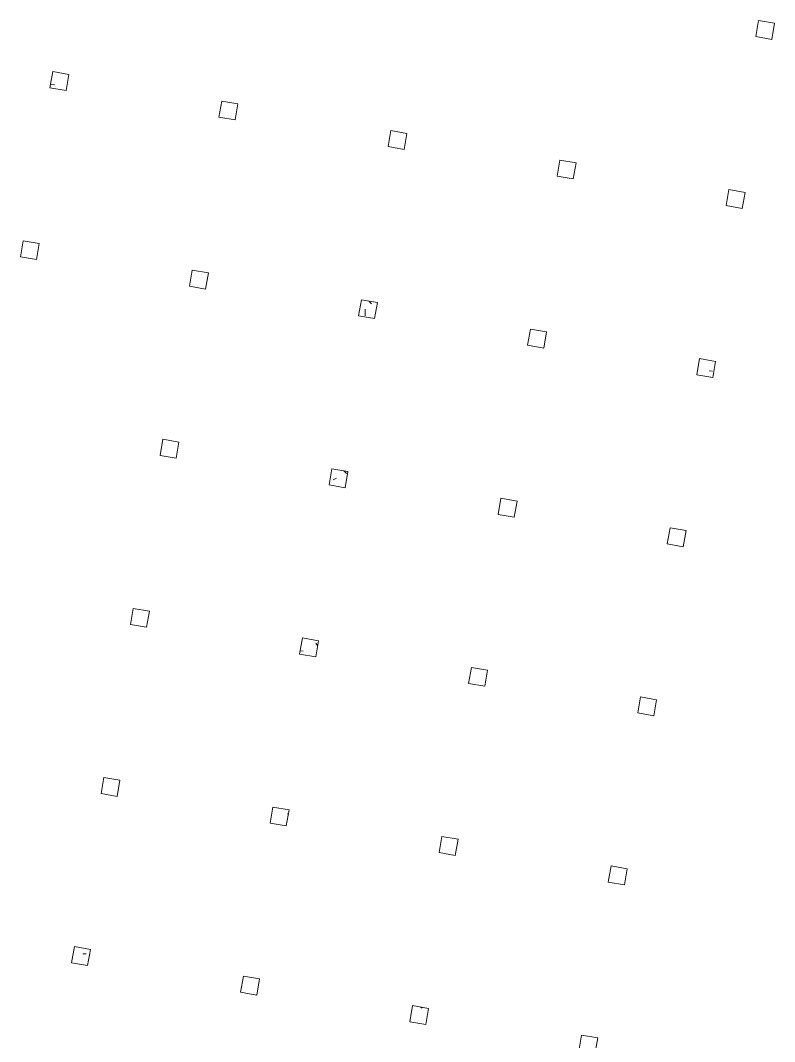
# Model space of a CAD drawing. Extents: x 274235 to 276654, y 142848 to 144425.
# Drawn here: x 276051.14 to 276088.06, y 143105.01 to 143154.98 of the extents above; entities that cross this region are included whole.
import ezdxf

# ---------------------------------------------------------------- set-up
doc = ezdxf.new("R2010")
doc.units = 0
doc.header["$LTSCALE"] = 1.5
doc.layers.get('0').update_dxf_attribs({"linetype": 'CONTINUOUS', "lineweight": 0})
doc.layers.add('_ACM-A-DETL', color=7, linetype='CONTINUOUS', lineweight=5)
doc.layers.add('_ACM-S-STRU-CLOS', color=5, linetype='CONTINUOUS', lineweight=5)

# ---------------------------------------------------------------- blocks, each defined once
blk = doc.blocks.new('M_Concrete-Rectangular-Column - 800 x 800mm-V441-B1_Working')
at = {"layer": '_ACM-S-STRU-CLOS'}
h = blk.add_hatch(dxfattribs=at)
h.set_pattern_fill('FP_282', color=256, style=0, pattern_type=2)
h.set_pattern_definition([(49.99999999999999, (-832204.1240000001, -722004.565), (3643.681986006824, -318.7812880006761), [381, -4191]), (355, (-832204.1240000001, -722004.565), (-704.8562580461121, 3821.135846227694), [304.8, -3352.8]), (100.451, (-831900.484, -722031.13), (2938.852362929117, 3502.332152374178), [323.8, -3561.801]), (46.184, (-832204.1240000001, -720988.565), (5421.581919880712, -840.8554984886337), [571.5, -6286.5]), (96.636, (-831752.325, -721058.635), (4748.051319755933, 4948.551449789822), [485.7, -5342.701999999999]), (351.184, (-832204.1240000001, -720988.565), (4748.100788072627, 4948.506072045693), [457.2, -5029.2]), (21, (-831696.1240000001, -721242.565), (3032.287836333134, -2045.304476687058), [381, -4191]), (326, (-831696.1240000001, -721242.565), (1236.042244531653, 3683.761809559103), [304.8, -3352.8]), (71.45100000000001, (-831443.434, -721413.0079999999), (4268.342513760047, 1638.424823382678), [323.8, -3561.801]), (37.50000000000001, (-832204.1240000001, -722004.565), (61.77206501183639, 1691.100777463062), [167.64, -3144.52, 167.64, -6601.46]), (37.50000000000001, (-832204.1240000001, -722004.565), (61.77206501183639, 1691.100777463062), [-3479.8, -3235.96, 167.64, -3197.86]), (7.499999999999999, (-832204.1240000001, -722004.565), (1336.393250206115, 2003.61149636239), [167.64, -1772.92, 167.64, -4351.02]), (7.499999999999999, (-832204.1240000001, -722004.565), (1336.393250206115, 2003.61149636239), [-2108.2, -3068.32, 167.64, -1115.06]), (327.5, (-833336.964, -722004.565), (2711.817807077548, -114.578640950727), [167.64, -1102.36, -9220.2]), (327.5, (-833336.964, -722004.565), (2711.817807077548, -114.578640950727), [-1270, 167.64, -3794.76, -5257.8]), (327.5, (-833336.964, -722004.565), (2711.817807077548, -114.578640950727), [-5232.4, 167.64, -5090.16]), (317.5, (-833844.964, -722004.565), (2962.585592803855, 508.5334453662156), [167.64, -1483.36, 167.64, -6197.6]), (317.5, (-833844.964, -722004.565), (2962.585592803855, 508.5334453662156), [-1818.64, -2463.8, 167.64, -3566.16])])
h.paths.add_polyline_path([(400.0000000008793, -399.9999999992853), (400.0000000008793, 400.0000000007061), (-399.9999999991467, 400.0000000007061), (-399.9999999991467, -399.9999999992853)])
at = {"layer": '_ACM-A-DETL', "color": 250}
for p, q in [((400.0000000000002, 400.0000000000002), (-399.9999999999999, 400.0000000000002)), ((-399.9999999999999, 400.0000000000002), (-399.9999999999999, -399.9999999999999)), ((400.0000000000002, -399.9999999999999), (400.0000000000002, 400.0000000000002)), ((-399.9999999999999, -399.9999999999999), (400.0000000000002, -399.9999999999999))]:
    blk.add_line(p, q, dxfattribs=at)
blk = doc.blocks.new('M_Concrete-Rectangular-Column - 800 x 800mm-V447-B1_Working')
at = {"layer": '_ACM-S-STRU-CLOS'}
h = blk.add_hatch(dxfattribs=at)
h.set_pattern_fill('FP_284', color=256, style=0, pattern_type=2)
h.set_pattern_definition([(49.99999999999999, (-832204.1240000001, -713604.565), (3643.681986006824, -318.7812880006761), [381, -4191]), (355, (-832204.1240000001, -713604.565), (-704.8562580461121, 3821.135846227694), [304.8, -3352.8]), (100.451, (-831900.484, -713631.13), (2938.852362929117, 3502.332152374178), [323.8, -3561.801]), (46.184, (-832204.1240000001, -712588.565), (5421.581919880712, -840.8554984886337), [571.5, -6286.5]), (96.636, (-831752.325, -712658.635), (4748.051319755933, 4948.551449789822), [485.7, -5342.701999999999]), (351.184, (-832204.1240000001, -712588.565), (4748.100788072627, 4948.506072045693), [457.2, -5029.2]), (21, (-831696.1240000001, -712842.565), (3032.287836333134, -2045.304476687058), [381, -4191]), (326, (-831696.1240000001, -712842.565), (1236.042244531653, 3683.761809559103), [304.8, -3352.8]), (71.45100000000001, (-831443.434, -713013.0079999999), (4268.342513760047, 1638.424823382678), [323.8, -3561.801]), (37.50000000000001, (-832204.1240000001, -713604.565), (61.77206501183639, 1691.100777463062), [167.64, -3144.52, 167.64, -6601.46]), (37.50000000000001, (-832204.1240000001, -713604.565), (61.77206501183639, 1691.100777463062), [-3479.8, -3235.96, 167.64, -3197.86]), (7.499999999999999, (-832204.1240000001, -713604.565), (1336.393250206115, 2003.61149636239), [167.64, -1772.92, 167.64, -4351.02]), (7.499999999999999, (-832204.1240000001, -713604.565), (1336.393250206115, 2003.61149636239), [-2108.2, -3068.32, 167.64, -1115.06]), (327.5, (-833336.964, -713604.565), (2711.817807077548, -114.578640950727), [167.64, -1102.36, -9220.2]), (327.5, (-833336.964, -713604.565), (2711.817807077548, -114.578640950727), [-1270, 167.64, -3794.76, -5257.8]), (327.5, (-833336.964, -713604.565), (2711.817807077548, -114.578640950727), [-5232.4, 167.64, -5090.16]), (317.5, (-833844.964, -713604.565), (2962.585592803855, 508.5334453662156), [167.64, -1483.36, 167.64, -6197.6]), (317.5, (-833844.964, -713604.565), (2962.585592803855, 508.5334453662156), [-1818.64, -2463.8, 167.64, -3566.16])])
h.paths.add_polyline_path([(400.0000000008793, -399.9999999992853), (400.0000000008793, 400.0000000007061), (-399.9999999991467, 400.0000000007061), (-399.9999999991467, -399.9999999992853)])
at = {"layer": '_ACM-A-DETL', "color": 250}
for p, q in [((400.0000000000002, 400.0000000000002), (-399.9999999999999, 400.0000000000002)), ((-399.9999999999999, 400.0000000000002), (-399.9999999999999, -399.9999999999999)), ((400.0000000000002, -399.9999999999999), (400.0000000000002, 400.0000000000002)), ((-399.9999999999999, -399.9999999999999), (400.0000000000002, -399.9999999999999))]:
    blk.add_line(p, q, dxfattribs=at)
blk = doc.blocks.new('M_Concrete-Rectangular-Column - 800 x 800mm-V448-B1_Working')
at = {"layer": '_ACM-S-STRU-CLOS'}
h = blk.add_hatch(dxfattribs=at)
h.set_pattern_fill('FP_285', color=256, style=0, pattern_type=2)
h.set_pattern_definition([(49.99999999999999, (-823804.1240000001, -713604.565), (3643.681986006824, -318.7812880006761), [381, -4191]), (355, (-823804.1240000001, -713604.565), (-704.8562580461121, 3821.135846227694), [304.8, -3352.8]), (100.451, (-823500.484, -713631.13), (2938.852362929117, 3502.332152374178), [323.8, -3561.801]), (46.184, (-823804.1240000001, -712588.565), (5421.581919880712, -840.8554984886337), [571.5, -6286.5]), (96.636, (-823352.325, -712658.635), (4748.051319755933, 4948.551449789822), [485.7, -5342.701999999999]), (351.184, (-823804.1240000001, -712588.565), (4748.100788072627, 4948.506072045693), [457.2, -5029.2]), (21, (-823296.1240000001, -712842.565), (3032.287836333134, -2045.304476687058), [381, -4191]), (326, (-823296.1240000001, -712842.565), (1236.042244531653, 3683.761809559103), [304.8, -3352.8]), (71.45100000000001, (-823043.434, -713013.0079999999), (4268.342513760047, 1638.424823382678), [323.8, -3561.801]), (37.50000000000001, (-823804.1240000001, -713604.565), (61.77206501183639, 1691.100777463062), [167.64, -3144.52, 167.64, -6601.46]), (37.50000000000001, (-823804.1240000001, -713604.565), (61.77206501183639, 1691.100777463062), [-3479.8, -3235.96, 167.64, -3197.86]), (7.499999999999999, (-823804.1240000001, -713604.565), (1336.393250206115, 2003.61149636239), [167.64, -1772.92, 167.64, -4351.02]), (7.499999999999999, (-823804.1240000001, -713604.565), (1336.393250206115, 2003.61149636239), [-2108.2, -3068.32, 167.64, -1115.06]), (327.5, (-824936.964, -713604.565), (2711.817807077548, -114.578640950727), [167.64, -1102.36, -9220.2]), (327.5, (-824936.964, -713604.565), (2711.817807077548, -114.578640950727), [-1270, 167.64, -3794.76, -5257.8]), (327.5, (-824936.964, -713604.565), (2711.817807077548, -114.578640950727), [-5232.4, 167.64, -5090.16]), (317.5, (-825444.964, -713604.565), (2962.585592803855, 508.5334453662156), [167.64, -1483.36, 167.64, -6197.6]), (317.5, (-825444.964, -713604.565), (2962.585592803855, 508.5334453662156), [-1818.64, -2463.8, 167.64, -3566.16])])
h.paths.add_polyline_path([(400.0000000008446, -399.99999999932), (400.0000000008446, 400.0000000006714), (-399.9999999991467, 400.0000000006714), (-399.9999999991467, -399.99999999932)])
at = {"layer": '_ACM-A-DETL', "color": 250}
for p, q in [((400.0000000000002, 400.0000000000002), (-399.9999999999999, 400.0000000000002)), ((-399.9999999999999, 400.0000000000002), (-399.9999999999999, -399.9999999999999)), ((400.0000000000002, -399.9999999999999), (400.0000000000002, 400.0000000000002)), ((-399.9999999999999, -399.9999999999999), (400.0000000000002, -399.9999999999999))]:
    blk.add_line(p, q, dxfattribs=at)
blk = doc.blocks.new('M_Concrete-Rectangular-Column - 800 x 800mm-V449-B1_Working')
at = {"layer": '_ACM-A-DETL', "color": 250}
for p, q in [((400.0000000000002, 400.0000000000002), (-399.9999999999999, 400.0000000000002)), ((-399.9999999999999, 400.0000000000002), (-399.9999999999999, -399.9999999999999)), ((400.0000000000002, -399.9999999999999), (400.0000000000002, 400.0000000000002)), ((-399.9999999999999, -399.9999999999999), (400.0000000000002, -399.9999999999999))]:
    blk.add_line(p, q, dxfattribs=at)
blk = doc.blocks.new('M_Concrete-Rectangular-Column - 800 x 800mm-V450-B1_Working')
at = {"layer": '_ACM-A-DETL', "color": 250}
for p, q in [((400.0000000000002, 400.0000000000002), (-399.9999999999999, 400.0000000000002)), ((-399.9999999999999, 400.0000000000002), (-399.9999999999999, -399.9999999999999)), ((400.0000000000002, -399.9999999999999), (400.0000000000002, 400.0000000000002)), ((-399.9999999999999, -399.9999999999999), (400.0000000000002, -399.9999999999999))]:
    blk.add_line(p, q, dxfattribs=at)
blk = doc.blocks.new('M_Concrete-Rectangular-Column - 800 x 800mm-V451-B1_Working')
at = {"layer": '_ACM-S-STRU-CLOS'}
h = blk.add_hatch(dxfattribs=at)
h.set_pattern_fill('FP_286', color=256, style=0, pattern_type=2)
h.set_pattern_definition([(49.99999999999999, (-798604.1240000001, -713604.565), (3643.681986006824, -318.7812880006761), [381, -4191]), (355, (-798604.1240000001, -713604.565), (-704.8562580461121, 3821.135846227694), [304.8, -3352.8]), (100.451, (-798300.484, -713631.13), (2938.852362929117, 3502.332152374178), [323.8, -3561.801]), (46.184, (-798604.1240000001, -712588.565), (5421.581919880712, -840.8554984886337), [571.5, -6286.5]), (96.636, (-798152.325, -712658.635), (4748.051319755933, 4948.551449789822), [485.7, -5342.701999999999]), (351.184, (-798604.1240000001, -712588.565), (4748.100788072627, 4948.506072045693), [457.2, -5029.2]), (21, (-798096.1240000001, -712842.565), (3032.287836333134, -2045.304476687058), [381, -4191]), (326, (-798096.1240000001, -712842.565), (1236.042244531653, 3683.761809559103), [304.8, -3352.8]), (71.45100000000001, (-797843.434, -713013.0079999999), (4268.342513760047, 1638.424823382678), [323.8, -3561.801]), (37.50000000000001, (-798604.1240000001, -713604.565), (61.77206501183639, 1691.100777463062), [167.64, -3144.52, 167.64, -6601.46]), (37.50000000000001, (-798604.1240000001, -713604.565), (61.77206501183639, 1691.100777463062), [-3479.8, -3235.96, 167.64, -3197.86]), (7.499999999999999, (-798604.1240000001, -713604.565), (1336.393250206115, 2003.61149636239), [167.64, -1772.92, 167.64, -4351.02]), (7.499999999999999, (-798604.1240000001, -713604.565), (1336.393250206115, 2003.61149636239), [-2108.2, -3068.32, 167.64, -1115.06]), (327.5, (-799736.964, -713604.565), (2711.817807077548, -114.578640950727), [167.64, -1102.36, -9220.2]), (327.5, (-799736.964, -713604.565), (2711.817807077548, -114.578640950727), [-1270, 167.64, -3794.76, -5257.8]), (327.5, (-799736.964, -713604.565), (2711.817807077548, -114.578640950727), [-5232.4, 167.64, -5090.16]), (317.5, (-800244.964, -713604.565), (2962.585592803855, 508.5334453662156), [167.64, -1483.36, 167.64, -6197.6]), (317.5, (-800244.964, -713604.565), (2962.585592803855, 508.5334453662156), [-1818.64, -2463.8, 167.64, -3566.16])])
h.paths.add_polyline_path([(400.0000000008793, -399.9999999993893), (400.0000000008793, 400.0000000006021), (-399.999999999112, 400.0000000006021), (-399.999999999112, -399.9999999993893)])
at = {"layer": '_ACM-A-DETL', "color": 250}
for p, q in [((400.0000000000002, 400.0000000000002), (-399.9999999999999, 400.0000000000002)), ((-399.9999999999999, 400.0000000000002), (-399.9999999999999, -399.9999999999999)), ((400.0000000000002, -399.9999999999999), (400.0000000000002, 400.0000000000002)), ((-399.9999999999999, -399.9999999999999), (400.0000000000002, -399.9999999999999))]:
    blk.add_line(p, q, dxfattribs=at)
blk = doc.blocks.new('M_Concrete-Rectangular-Column - 800 x 800mm-V453-B1_Working')
at = {"layer": '_ACM-S-STRU-CLOS'}
h = blk.add_hatch(dxfattribs=at)
h.set_pattern_fill('FP_288', color=256, style=0, pattern_type=2)
h.set_pattern_definition([(49.99999999999999, (-832204.1240000001, -705204.565), (3643.681986006824, -318.7812880006761), [381, -4191]), (355, (-832204.1240000001, -705204.565), (-704.8562580461121, 3821.135846227694), [304.8, -3352.8]), (100.451, (-831900.484, -705231.1309999999), (2938.852362929117, 3502.332152374178), [323.8, -3561.801]), (46.184, (-832204.1240000001, -704188.565), (5421.581919880712, -840.8554984886337), [571.5, -6286.5]), (96.636, (-831752.325, -704258.635), (4748.051319755933, 4948.551449789822), [485.7, -5342.701999999999]), (351.184, (-832204.1240000001, -704188.565), (4748.100788072627, 4948.506072045693), [457.2, -5029.2]), (21, (-831696.1240000001, -704442.565), (3032.287836333134, -2045.304476687058), [381, -4191]), (326, (-831696.1240000001, -704442.565), (1236.042244531653, 3683.761809559103), [304.8, -3352.8]), (71.45100000000001, (-831443.434, -704613.0079999999), (4268.342513760047, 1638.424823382678), [323.8, -3561.801]), (37.50000000000001, (-832204.1240000001, -705204.565), (61.77206501183639, 1691.100777463062), [167.64, -3144.52, 167.64, -6601.46]), (37.50000000000001, (-832204.1240000001, -705204.565), (61.77206501183639, 1691.100777463062), [-3479.8, -3235.96, 167.64, -3197.86]), (7.499999999999999, (-832204.1240000001, -705204.565), (1336.393250206115, 2003.61149636239), [167.64, -1772.92, 167.64, -4351.02]), (7.499999999999999, (-832204.1240000001, -705204.565), (1336.393250206115, 2003.61149636239), [-2108.2, -3068.32, 167.64, -1115.06]), (327.5, (-833336.964, -705204.565), (2711.817807077548, -114.578640950727), [167.64, -1102.36, -9220.2]), (327.5, (-833336.964, -705204.565), (2711.817807077548, -114.578640950727), [-1270, 167.64, -3794.76, -5257.8]), (327.5, (-833336.964, -705204.565), (2711.817807077548, -114.578640950727), [-5232.4, 167.64, -5090.16]), (317.5, (-833844.964, -705204.565), (2962.585592803855, 508.5334453662156), [167.64, -1483.36, 167.64, -6197.6]), (317.5, (-833844.964, -705204.565), (2962.585592803855, 508.5334453662156), [-1818.64, -2463.8, 167.64, -3566.16])])
h.paths.add_polyline_path([(400.0000000009486, -399.9999999991814), (400.0000000009486, 400.00000000081), (-399.9999999990774, 400.00000000081), (-399.9999999990774, -399.9999999991814)])
at = {"layer": '_ACM-A-DETL', "color": 250}
for p, q in [((400.0000000000002, 400.0000000000002), (-399.9999999999999, 400.0000000000002)), ((-399.9999999999999, 400.0000000000002), (-399.9999999999999, -399.9999999999999)), ((400.0000000000002, -399.9999999999999), (400.0000000000002, 400.0000000000002)), ((-399.9999999999999, -399.9999999999999), (400.0000000000002, -399.9999999999999))]:
    blk.add_line(p, q, dxfattribs=at)
blk = doc.blocks.new('M_Concrete-Rectangular-Column - 800 x 800mm-V454-B1_Working')
at = {"layer": '_ACM-A-DETL', "color": 250}
for p, q in [((400.0000000000002, 400.0000000000002), (-399.9999999999999, 400.0000000000002)), ((-399.9999999999999, 400.0000000000002), (-399.9999999999999, -399.9999999999999)), ((400.0000000000002, -399.9999999999999), (400.0000000000002, 400.0000000000002)), ((-399.9999999999999, -399.9999999999999), (400.0000000000002, -399.9999999999999))]:
    blk.add_line(p, q, dxfattribs=at)
blk = doc.blocks.new('M_Concrete-Rectangular-Column - 800 x 800mm-V455-B1_Working')
at = {"layer": '_ACM-S-STRU-CLOS'}
h = blk.add_hatch(dxfattribs=at)
h.set_pattern_fill('FP_289', color=256, style=0, pattern_type=2)
h.set_pattern_definition([(49.99999999999999, (-815404.1240000001, -705204.565), (3643.681986006824, -318.7812880006761), [381, -4191]), (355, (-815404.1240000001, -705204.565), (-704.8562580461121, 3821.135846227694), [304.8, -3352.8]), (100.451, (-815100.484, -705231.1309999999), (2938.852362929117, 3502.332152374178), [323.8, -3561.801]), (46.184, (-815404.1240000001, -704188.565), (5421.581919880712, -840.8554984886337), [571.5, -6286.5]), (96.636, (-814952.325, -704258.635), (4748.051319755933, 4948.551449789822), [485.7, -5342.701999999999]), (351.184, (-815404.1240000001, -704188.565), (4748.100788072627, 4948.506072045693), [457.2, -5029.2]), (21, (-814896.1240000001, -704442.565), (3032.287836333134, -2045.304476687058), [381, -4191]), (326, (-814896.1240000001, -704442.565), (1236.042244531653, 3683.761809559103), [304.8, -3352.8]), (71.45100000000001, (-814643.434, -704613.0079999999), (4268.342513760047, 1638.424823382678), [323.8, -3561.801]), (37.50000000000001, (-815404.1240000001, -705204.565), (61.77206501183639, 1691.100777463062), [167.64, -3144.52, 167.64, -6601.46]), (37.50000000000001, (-815404.1240000001, -705204.565), (61.77206501183639, 1691.100777463062), [-3479.8, -3235.96, 167.64, -3197.86]), (7.499999999999999, (-815404.1240000001, -705204.565), (1336.393250206115, 2003.61149636239), [167.64, -1772.92, 167.64, -4351.02]), (7.499999999999999, (-815404.1240000001, -705204.565), (1336.393250206115, 2003.61149636239), [-2108.2, -3068.32, 167.64, -1115.06]), (327.5, (-816536.964, -705204.565), (2711.817807077548, -114.578640950727), [167.64, -1102.36, -9220.2]), (327.5, (-816536.964, -705204.565), (2711.817807077548, -114.578640950727), [-1270, 167.64, -3794.76, -5257.8]), (327.5, (-816536.964, -705204.565), (2711.817807077548, -114.578640950727), [-5232.4, 167.64, -5090.16]), (317.5, (-817044.964, -705204.565), (2962.585592803855, 508.5334453662156), [167.64, -1483.36, 167.64, -6197.6]), (317.5, (-817044.964, -705204.565), (2962.585592803855, 508.5334453662156), [-1818.64, -2463.8, 167.64, -3566.16])])
h.paths.add_polyline_path([(400.0000000009833, -399.9999999992507), (400.0000000009486, 400.0000000007407), (-399.9999999990428, 400.0000000007407), (-399.9999999990081, -399.9999999992507)])
at = {"layer": '_ACM-A-DETL', "color": 250}
for p, q in [((400.0000000000002, 400.0000000000002), (-399.9999999999999, 400.0000000000002)), ((-399.9999999999999, 400.0000000000002), (-399.9999999999999, -399.9999999999999)), ((400.0000000000002, -399.9999999999999), (400.0000000000002, 400.0000000000002)), ((-399.9999999999999, -399.9999999999999), (400.0000000000002, -399.9999999999999))]:
    blk.add_line(p, q, dxfattribs=at)
blk = doc.blocks.new('M_Concrete-Rectangular-Column - 800 x 800mm-V456-B1_Working')
at = {"layer": '_ACM-A-DETL', "color": 250}
for p, q in [((400.0000000000002, 400.0000000000002), (-399.9999999999999, 400.0000000000002)), ((-399.9999999999999, 400.0000000000002), (-399.9999999999999, -399.9999999999999)), ((400.0000000000002, -399.9999999999999), (400.0000000000002, 400.0000000000002)), ((-399.9999999999999, -399.9999999999999), (400.0000000000002, -399.9999999999999))]:
    blk.add_line(p, q, dxfattribs=at)
blk = doc.blocks.new('M_Concrete-Rectangular-Column - 800 x 800mm-V457-B1_Working')
at = {"layer": '_ACM-S-STRU-CLOS'}
h = blk.add_hatch(dxfattribs=at)
h.set_pattern_fill('FP_290', color=256, style=0, pattern_type=2)
h.set_pattern_definition([(49.99999999999999, (-798604.1240000001, -705204.565), (3643.681986006824, -318.7812880006761), [381, -4191]), (355, (-798604.1240000001, -705204.565), (-704.8562580461121, 3821.135846227694), [304.8, -3352.8]), (100.451, (-798300.484, -705231.1309999999), (2938.852362929117, 3502.332152374178), [323.8, -3561.801]), (46.184, (-798604.1240000001, -704188.565), (5421.581919880712, -840.8554984886337), [571.5, -6286.5]), (96.636, (-798152.325, -704258.635), (4748.051319755933, 4948.551449789822), [485.7, -5342.701999999999]), (351.184, (-798604.1240000001, -704188.565), (4748.100788072627, 4948.506072045693), [457.2, -5029.2]), (21, (-798096.1240000001, -704442.565), (3032.287836333134, -2045.304476687058), [381, -4191]), (326, (-798096.1240000001, -704442.565), (1236.042244531653, 3683.761809559103), [304.8, -3352.8]), (71.45100000000001, (-797843.434, -704613.0079999999), (4268.342513760047, 1638.424823382678), [323.8, -3561.801]), (37.50000000000001, (-798604.1240000001, -705204.565), (61.77206501183639, 1691.100777463062), [167.64, -3144.52, 167.64, -6601.46]), (37.50000000000001, (-798604.1240000001, -705204.565), (61.77206501183639, 1691.100777463062), [-3479.8, -3235.96, 167.64, -3197.86]), (7.499999999999999, (-798604.1240000001, -705204.565), (1336.393250206115, 2003.61149636239), [167.64, -1772.92, 167.64, -4351.02]), (7.499999999999999, (-798604.1240000001, -705204.565), (1336.393250206115, 2003.61149636239), [-2108.2, -3068.32, 167.64, -1115.06]), (327.5, (-799736.964, -705204.565), (2711.817807077548, -114.578640950727), [167.64, -1102.36, -9220.2]), (327.5, (-799736.964, -705204.565), (2711.817807077548, -114.578640950727), [-1270, 167.64, -3794.76, -5257.8]), (327.5, (-799736.964, -705204.565), (2711.817807077548, -114.578640950727), [-5232.4, 167.64, -5090.16]), (317.5, (-800244.964, -705204.565), (2962.585592803855, 508.5334453662156), [167.64, -1483.36, 167.64, -6197.6]), (317.5, (-800244.964, -705204.565), (2962.585592803855, 508.5334453662156), [-1818.64, -2463.8, 167.64, -3566.16])])
h.paths.add_polyline_path([(400.000000000914, -399.9999999992853), (400.0000000008793, 400.0000000007061), (-399.999999999112, 400.0000000007061), (-399.9999999990774, -399.9999999992853)])
at = {"layer": '_ACM-A-DETL', "color": 250}
for p, q in [((400.0000000000002, 400.0000000000002), (-399.9999999999999, 400.0000000000002)), ((-399.9999999999999, 400.0000000000002), (-399.9999999999999, -399.9999999999999)), ((400.0000000000002, -399.9999999999999), (400.0000000000002, 400.0000000000002)), ((-399.9999999999999, -399.9999999999999), (400.0000000000002, -399.9999999999999))]:
    blk.add_line(p, q, dxfattribs=at)
blk = doc.blocks.new('M_Concrete-Rectangular-Column - 800 x 800mm-V459-B1_Working')
at = {"layer": '_ACM-A-DETL', "color": 250}
for p, q in [((400.0000000000002, 400.0000000000002), (-399.9999999999999, 400.0000000000002)), ((-399.9999999999999, 400.0000000000002), (-399.9999999999999, -399.9999999999999)), ((400.0000000000002, -399.9999999999999), (400.0000000000002, 400.0000000000002)), ((-399.9999999999999, -399.9999999999999), (400.0000000000002, -399.9999999999999))]:
    blk.add_line(p, q, dxfattribs=at)
blk = doc.blocks.new('M_Concrete-Rectangular-Column - 800 x 800mm-V460-B1_Working')
at = {"layer": '_ACM-A-DETL', "color": 250}
for p, q in [((400.0000000000002, 400.0000000000002), (-399.9999999999999, 400.0000000000002)), ((-399.9999999999999, 400.0000000000002), (-399.9999999999999, -399.9999999999999)), ((400.0000000000002, -399.9999999999999), (400.0000000000002, 400.0000000000002)), ((-399.9999999999999, -399.9999999999999), (400.0000000000002, -399.9999999999999))]:
    blk.add_line(p, q, dxfattribs=at)
blk = doc.blocks.new('M_Concrete-Rectangular-Column - 800 x 800mm-V461-B1_Working')
at = {"layer": '_ACM-S-STRU-CLOS'}
h = blk.add_hatch(dxfattribs=at)
h.set_pattern_fill('FP_292', color=256, style=0, pattern_type=2)
h.set_pattern_definition([(49.99999999999999, (-815404.1240000001, -696804.565), (3643.681986006824, -318.7812880006761), [381, -4191]), (355, (-815404.1240000001, -696804.565), (-704.8562580461121, 3821.135846227694), [304.8, -3352.8]), (100.451, (-815100.484, -696831.1309999999), (2938.852362929117, 3502.332152374178), [323.8, -3561.801]), (46.184, (-815404.1240000001, -695788.565), (5421.581919880712, -840.8554984886337), [571.5, -6286.5]), (96.636, (-814952.325, -695858.635), (4748.051319755933, 4948.551449789822), [485.7, -5342.701999999999]), (351.184, (-815404.1240000001, -695788.565), (4748.100788072627, 4948.506072045693), [457.2, -5029.2]), (21, (-814896.1240000001, -696042.565), (3032.287836333134, -2045.304476687058), [381, -4191]), (326, (-814896.1240000001, -696042.565), (1236.042244531653, 3683.761809559103), [304.8, -3352.8]), (71.45100000000001, (-814643.434, -696213.0079999999), (4268.342513760047, 1638.424823382678), [323.8, -3561.801]), (37.50000000000001, (-815404.1240000001, -696804.565), (61.77206501183639, 1691.100777463062), [167.64, -3144.52, 167.64, -6601.46]), (37.50000000000001, (-815404.1240000001, -696804.565), (61.77206501183639, 1691.100777463062), [-3479.8, -3235.96, 167.64, -3197.86]), (7.499999999999999, (-815404.1240000001, -696804.565), (1336.393250206115, 2003.61149636239), [167.64, -1772.92, 167.64, -4351.02]), (7.499999999999999, (-815404.1240000001, -696804.565), (1336.393250206115, 2003.61149636239), [-2108.2, -3068.32, 167.64, -1115.06]), (327.5, (-816536.964, -696804.565), (2711.817807077548, -114.578640950727), [167.64, -1102.36, -9220.2]), (327.5, (-816536.964, -696804.565), (2711.817807077548, -114.578640950727), [-1270, 167.64, -3794.76, -5257.8]), (327.5, (-816536.964, -696804.565), (2711.817807077548, -114.578640950727), [-5232.4, 167.64, -5090.16]), (317.5, (-817044.964, -696804.565), (2962.585592803855, 508.5334453662156), [167.64, -1483.36, 167.64, -6197.6]), (317.5, (-817044.964, -696804.565), (2962.585592803855, 508.5334453662156), [-1818.64, -2463.8, 167.64, -3566.16])])
h.paths.add_polyline_path([(400.0000000008446, -399.9999999992507), (400.0000000008446, 400.0000000007407), (-399.9999999991467, 400.0000000007407), (-399.9999999991467, -399.9999999992507)])
at = {"layer": '_ACM-A-DETL', "color": 250}
for p, q in [((400.0000000000002, 400.0000000000002), (-399.9999999999999, 400.0000000000002)), ((-399.9999999999999, 400.0000000000002), (-399.9999999999999, -399.9999999999999)), ((400.0000000000002, -399.9999999999999), (400.0000000000002, 400.0000000000002)), ((-399.9999999999999, -399.9999999999999), (400.0000000000002, -399.9999999999999))]:
    blk.add_line(p, q, dxfattribs=at)
blk = doc.blocks.new('M_Concrete-Rectangular-Column - 800 x 800mm-V462-B1_Working')
at = {"layer": '_ACM-S-STRU-CLOS'}
h = blk.add_hatch(dxfattribs=at)
h.set_pattern_fill('FP_293', color=256, style=0, pattern_type=2)
h.set_pattern_definition([(49.99999999999999, (-807004.1240000001, -696804.565), (3643.681986006824, -318.7812880006761), [381, -4191]), (355, (-807004.1240000001, -696804.565), (-704.8562580461121, 3821.135846227694), [304.8, -3352.8]), (100.451, (-806700.484, -696831.1309999999), (2938.852362929117, 3502.332152374178), [323.8, -3561.801]), (46.184, (-807004.1240000001, -695788.565), (5421.581919880712, -840.8554984886337), [571.5, -6286.5]), (96.636, (-806552.325, -695858.635), (4748.051319755933, 4948.551449789822), [485.7, -5342.701999999999]), (351.184, (-807004.1240000001, -695788.565), (4748.100788072627, 4948.506072045693), [457.2, -5029.2]), (21, (-806496.1240000001, -696042.565), (3032.287836333134, -2045.304476687058), [381, -4191]), (326, (-806496.1240000001, -696042.565), (1236.042244531653, 3683.761809559103), [304.8, -3352.8]), (71.45100000000001, (-806243.434, -696213.0079999999), (4268.342513760047, 1638.424823382678), [323.8, -3561.801]), (37.50000000000001, (-807004.1240000001, -696804.565), (61.77206501183639, 1691.100777463062), [167.64, -3144.52, 167.64, -6601.46]), (37.50000000000001, (-807004.1240000001, -696804.565), (61.77206501183639, 1691.100777463062), [-3479.8, -3235.96, 167.64, -3197.86]), (7.499999999999999, (-807004.1240000001, -696804.565), (1336.393250206115, 2003.61149636239), [167.64, -1772.92, 167.64, -4351.02]), (7.499999999999999, (-807004.1240000001, -696804.565), (1336.393250206115, 2003.61149636239), [-2108.2, -3068.32, 167.64, -1115.06]), (327.5, (-808136.964, -696804.565), (2711.817807077548, -114.578640950727), [167.64, -1102.36, -9220.2]), (327.5, (-808136.964, -696804.565), (2711.817807077548, -114.578640950727), [-1270, 167.64, -3794.76, -5257.8]), (327.5, (-808136.964, -696804.565), (2711.817807077548, -114.578640950727), [-5232.4, 167.64, -5090.16]), (317.5, (-808644.964, -696804.565), (2962.585592803855, 508.5334453662156), [167.64, -1483.36, 167.64, -6197.6]), (317.5, (-808644.964, -696804.565), (2962.585592803855, 508.5334453662156), [-1818.64, -2463.8, 167.64, -3566.16])])
h.paths.add_polyline_path([(400.0000000006368, -399.9999999992507), (400.0000000006368, 400.0000000007407), (-399.9999999993547, 400.0000000007407), (-399.9999999993547, -399.9999999992507)])
at = {"layer": '_ACM-A-DETL', "color": 250}
for p, q in [((400.0000000000002, 400.0000000000002), (-399.9999999999999, 400.0000000000002)), ((-399.9999999999999, 400.0000000000002), (-399.9999999999999, -399.9999999999999)), ((400.0000000000002, -399.9999999999999), (400.0000000000002, 400.0000000000002)), ((-399.9999999999999, -399.9999999999999), (400.0000000000002, -399.9999999999999))]:
    blk.add_line(p, q, dxfattribs=at)
blk = doc.blocks.new('M_Concrete-Rectangular-Column - 800 x 800mm-V465-B1_Working')
at = {"layer": '_ACM-S-STRU-CLOS'}
h = blk.add_hatch(dxfattribs=at)
h.set_pattern_fill('FP_296', color=256, style=0, pattern_type=2)
h.set_pattern_definition([(49.99999999999999, (-832204.1240000001, -688404.566), (3643.681986006824, -318.7812880006761), [381, -4191]), (355, (-832204.1240000001, -688404.566), (-704.8562580461121, 3821.135846227694), [304.8, -3352.8]), (100.451, (-831900.484, -688431.1309999999), (2938.852362929117, 3502.332152374178), [323.8, -3561.801]), (46.184, (-832204.1240000001, -687388.566), (5421.581919880712, -840.8554984886337), [571.5, -6286.5]), (96.636, (-831752.325, -687458.635), (4748.051319755933, 4948.551449789822), [485.7, -5342.701999999999]), (351.184, (-832204.1240000001, -687388.566), (4748.100788072627, 4948.506072045693), [457.2, -5029.2]), (21, (-831696.1240000001, -687642.566), (3032.287836333134, -2045.304476687058), [381, -4191]), (326, (-831696.1240000001, -687642.566), (1236.042244531653, 3683.761809559103), [304.8, -3352.8]), (71.45100000000001, (-831443.434, -687813.0079999999), (4268.342513760047, 1638.424823382678), [323.8, -3561.801]), (37.50000000000001, (-832204.1240000001, -688404.566), (61.77206501183639, 1691.100777463062), [167.64, -3144.52, 167.64, -6601.46]), (37.50000000000001, (-832204.1240000001, -688404.566), (61.77206501183639, 1691.100777463062), [-3479.8, -3235.96, 167.64, -3197.86]), (7.499999999999999, (-832204.1240000001, -688404.566), (1336.393250206115, 2003.61149636239), [167.64, -1772.92, 167.64, -4351.02]), (7.499999999999999, (-832204.1240000001, -688404.566), (1336.393250206115, 2003.61149636239), [-2108.2, -3068.32, 167.64, -1115.06]), (327.5, (-833336.964, -688404.566), (2711.817807077548, -114.578640950727), [167.64, -1102.36, -9220.2]), (327.5, (-833336.964, -688404.566), (2711.817807077548, -114.578640950727), [-1270, 167.64, -3794.76, -5257.8]), (327.5, (-833336.964, -688404.566), (2711.817807077548, -114.578640950727), [-5232.4, 167.64, -5090.16]), (317.5, (-833844.964, -688404.566), (2962.585592803855, 508.5334453662156), [167.64, -1483.36, 167.64, -6197.6]), (317.5, (-833844.964, -688404.566), (2962.585592803855, 508.5334453662156), [-1818.64, -2463.8, 167.64, -3566.16])])
h.paths.add_polyline_path([(400.0000000008793, -399.9999999992853), (400.00000000081, 400.0000000007061), (-399.999999999216, 400.0000000007061), (-399.9999999991467, -399.9999999992853)])
at = {"layer": '_ACM-A-DETL', "color": 250}
for p, q in [((400.0000000000002, 400.0000000000002), (-399.9999999999999, 400.0000000000002)), ((-399.9999999999999, 400.0000000000002), (-399.9999999999999, -399.9999999999999)), ((400.0000000000002, -399.9999999999999), (400.0000000000002, 400.0000000000002)), ((-399.9999999999999, -399.9999999999999), (400.0000000000002, -399.9999999999999))]:
    blk.add_line(p, q, dxfattribs=at)
blk = doc.blocks.new('M_Concrete-Rectangular-Column - 800 x 800mm-V466-B1_Working')
at = {"layer": '_ACM-A-DETL', "color": 250}
for p, q in [((400.0000000000002, 400.0000000000002), (-399.9999999999999, 400.0000000000002)), ((-399.9999999999999, 400.0000000000002), (-399.9999999999999, -399.9999999999999)), ((400.0000000000002, -399.9999999999999), (400.0000000000002, 400.0000000000002)), ((-399.9999999999999, -399.9999999999999), (400.0000000000002, -399.9999999999999))]:
    blk.add_line(p, q, dxfattribs=at)
blk = doc.blocks.new('M_Concrete-Rectangular-Column - 800 x 800mm-V467-B1_Working')
at = {"layer": '_ACM-S-STRU-CLOS'}
h = blk.add_hatch(dxfattribs=at)
h.set_pattern_fill('FP_297', color=256, style=0, pattern_type=2)
h.set_pattern_definition([(49.99999999999999, (-815404.1240000001, -688404.566), (3643.681986006824, -318.7812880006761), [381, -4191]), (355, (-815404.1240000001, -688404.566), (-704.8562580461121, 3821.135846227694), [304.8, -3352.8]), (100.451, (-815100.484, -688431.1309999999), (2938.852362929117, 3502.332152374178), [323.8, -3561.801]), (46.184, (-815404.1240000001, -687388.566), (5421.581919880712, -840.8554984886337), [571.5, -6286.5]), (96.636, (-814952.325, -687458.635), (4748.051319755933, 4948.551449789822), [485.7, -5342.701999999999]), (351.184, (-815404.1240000001, -687388.566), (4748.100788072627, 4948.506072045693), [457.2, -5029.2]), (21, (-814896.1240000001, -687642.566), (3032.287836333134, -2045.304476687058), [381, -4191]), (326, (-814896.1240000001, -687642.566), (1236.042244531653, 3683.761809559103), [304.8, -3352.8]), (71.45100000000001, (-814643.434, -687813.0079999999), (4268.342513760047, 1638.424823382678), [323.8, -3561.801]), (37.50000000000001, (-815404.1240000001, -688404.566), (61.77206501183639, 1691.100777463062), [167.64, -3144.52, 167.64, -6601.46]), (37.50000000000001, (-815404.1240000001, -688404.566), (61.77206501183639, 1691.100777463062), [-3479.8, -3235.96, 167.64, -3197.86]), (7.499999999999999, (-815404.1240000001, -688404.566), (1336.393250206115, 2003.61149636239), [167.64, -1772.92, 167.64, -4351.02]), (7.499999999999999, (-815404.1240000001, -688404.566), (1336.393250206115, 2003.61149636239), [-2108.2, -3068.32, 167.64, -1115.06]), (327.5, (-816536.964, -688404.566), (2711.817807077548, -114.578640950727), [167.64, -1102.36, -9220.2]), (327.5, (-816536.964, -688404.566), (2711.817807077548, -114.578640950727), [-1270, 167.64, -3794.76, -5257.8]), (327.5, (-816536.964, -688404.566), (2711.817807077548, -114.578640950727), [-5232.4, 167.64, -5090.16]), (317.5, (-817044.964, -688404.566), (2962.585592803855, 508.5334453662156), [167.64, -1483.36, 167.64, -6197.6]), (317.5, (-817044.964, -688404.566), (2962.585592803855, 508.5334453662156), [-1818.64, -2463.8, 167.64, -3566.16])])
h.paths.add_polyline_path([(400.0000000008793, -399.9999999993547), (400.0000000008793, 400.0000000006368), (-399.999999999112, 400.0000000006368), (-399.999999999112, -399.9999999993547)])
at = {"layer": '_ACM-A-DETL', "color": 250}
for p, q in [((400.0000000000002, 400.0000000000002), (-399.9999999999999, 400.0000000000002)), ((-399.9999999999999, 400.0000000000002), (-399.9999999999999, -399.9999999999999)), ((400.0000000000002, -399.9999999999999), (400.0000000000002, 400.0000000000002)), ((-399.9999999999999, -399.9999999999999), (400.0000000000002, -399.9999999999999))]:
    blk.add_line(p, q, dxfattribs=at)
blk = doc.blocks.new('M_Concrete-Rectangular-Column - 800 x 800mm-V468-B1_Working')
at = {"layer": '_ACM-A-DETL', "color": 250}
for p, q in [((400.0000000000002, 400.0000000000002), (-399.9999999999999, 400.0000000000002)), ((-399.9999999999999, 400.0000000000002), (-399.9999999999999, -399.9999999999999)), ((400.0000000000002, -399.9999999999999), (400.0000000000002, 400.0000000000002)), ((-399.9999999999999, -399.9999999999999), (400.0000000000002, -399.9999999999999))]:
    blk.add_line(p, q, dxfattribs=at)
blk = doc.blocks.new('M_Concrete-Rectangular-Column - 800 x 800mm-V471-B1_Working')
at = {"layer": '_ACM-S-STRU-CLOS'}
h = blk.add_hatch(dxfattribs=at)
h.set_pattern_fill('FP_298', color=256, style=0, pattern_type=2)
h.set_pattern_definition([(49.99999999999999, (-832204.1240000001, -680004.566), (3643.681986006824, -318.7812880006761), [381, -4191]), (355, (-832204.1240000001, -680004.566), (-704.8562580461121, 3821.135846227694), [304.8, -3352.8]), (100.451, (-831900.484, -680031.1309999999), (2938.852362929117, 3502.332152374178), [323.8, -3561.801]), (46.184, (-832204.1240000001, -678988.566), (5421.581919880712, -840.8554984886337), [571.5, -6286.5]), (96.636, (-831752.325, -679058.6359999999), (4748.051319755933, 4948.551449789822), [485.7, -5342.701999999999]), (351.184, (-832204.1240000001, -678988.566), (4748.100788072627, 4948.506072045693), [457.2, -5029.2]), (21, (-831696.1240000001, -679242.566), (3032.287836333134, -2045.304476687058), [381, -4191]), (326, (-831696.1240000001, -679242.566), (1236.042244531653, 3683.761809559103), [304.8, -3352.8]), (71.45100000000001, (-831443.434, -679413.0079999999), (4268.342513760047, 1638.424823382678), [323.8, -3561.801]), (37.50000000000001, (-832204.1240000001, -680004.566), (61.77206501183639, 1691.100777463062), [167.64, -3144.52, 167.64, -6601.46]), (37.50000000000001, (-832204.1240000001, -680004.566), (61.77206501183639, 1691.100777463062), [-3479.8, -3235.96, 167.64, -3197.86]), (7.499999999999999, (-832204.1240000001, -680004.566), (1336.393250206115, 2003.61149636239), [167.64, -1772.92, 167.64, -4351.02]), (7.499999999999999, (-832204.1240000001, -680004.566), (1336.393250206115, 2003.61149636239), [-2108.2, -3068.32, 167.64, -1115.06]), (327.5, (-833336.964, -680004.566), (2711.817807077548, -114.578640950727), [167.64, -1102.36, -9220.2]), (327.5, (-833336.964, -680004.566), (2711.817807077548, -114.578640950727), [-1270, 167.64, -3794.76, -5257.8]), (327.5, (-833336.964, -680004.566), (2711.817807077548, -114.578640950727), [-5232.4, 167.64, -5090.16]), (317.5, (-833844.964, -680004.566), (2962.585592803855, 508.5334453662156), [167.64, -1483.36, 167.64, -6197.6]), (317.5, (-833844.964, -680004.566), (2962.585592803855, 508.5334453662156), [-1818.64, -2463.8, 167.64, -3566.16])])
h.paths.add_polyline_path([(400.0000000008793, -399.9999999992853), (400.0000000008793, 400.0000000007061), (-399.9999999991467, 400.0000000007061), (-399.9999999991467, -399.9999999992853)])
at = {"layer": '_ACM-A-DETL', "color": 250}
for p, q in [((400.0000000000002, 400.0000000000002), (-399.9999999999999, 400.0000000000002)), ((-399.9999999999999, 400.0000000000002), (-399.9999999999999, -399.9999999999999)), ((400.0000000000002, -399.9999999999999), (400.0000000000002, 400.0000000000002)), ((-399.9999999999999, -399.9999999999999), (400.0000000000002, -399.9999999999999))]:
    blk.add_line(p, q, dxfattribs=at)
blk = doc.blocks.new('M_Concrete-Rectangular-Column - 800 x 800mm-V472-B1_Working')
at = {"layer": '_ACM-A-DETL', "color": 250}
for p, q in [((400.0000000000002, 400.0000000000002), (-399.9999999999999, 400.0000000000002)), ((-399.9999999999999, 400.0000000000002), (-399.9999999999999, -399.9999999999999)), ((400.0000000000002, -399.9999999999999), (400.0000000000002, 400.0000000000002)), ((-399.9999999999999, -399.9999999999999), (400.0000000000002, -399.9999999999999))]:
    blk.add_line(p, q, dxfattribs=at)
blk = doc.blocks.new('M_Concrete-Rectangular-Column - 800 x 800mm-V473-B1_Working')
at = {"layer": '_ACM-S-STRU-CLOS'}
h = blk.add_hatch(dxfattribs=at)
h.set_pattern_fill('FP_299', color=256, style=0, pattern_type=2)
h.set_pattern_definition([(49.99999999999999, (-815404.1240000001, -680004.566), (3643.681986006824, -318.7812880006761), [381, -4191]), (355, (-815404.1240000001, -680004.566), (-704.8562580461121, 3821.135846227694), [304.8, -3352.8]), (100.451, (-815100.484, -680031.1309999999), (2938.852362929117, 3502.332152374178), [323.8, -3561.801]), (46.184, (-815404.1240000001, -678988.566), (5421.581919880712, -840.8554984886337), [571.5, -6286.5]), (96.636, (-814952.325, -679058.6359999999), (4748.051319755933, 4948.551449789822), [485.7, -5342.701999999999]), (351.184, (-815404.1240000001, -678988.566), (4748.100788072627, 4948.506072045693), [457.2, -5029.2]), (21, (-814896.1240000001, -679242.566), (3032.287836333134, -2045.304476687058), [381, -4191]), (326, (-814896.1240000001, -679242.566), (1236.042244531653, 3683.761809559103), [304.8, -3352.8]), (71.45100000000001, (-814643.434, -679413.0079999999), (4268.342513760047, 1638.424823382678), [323.8, -3561.801]), (37.50000000000001, (-815404.1240000001, -680004.566), (61.77206501183639, 1691.100777463062), [167.64, -3144.52, 167.64, -6601.46]), (37.50000000000001, (-815404.1240000001, -680004.566), (61.77206501183639, 1691.100777463062), [-3479.8, -3235.96, 167.64, -3197.86]), (7.499999999999999, (-815404.1240000001, -680004.566), (1336.393250206115, 2003.61149636239), [167.64, -1772.92, 167.64, -4351.02]), (7.499999999999999, (-815404.1240000001, -680004.566), (1336.393250206115, 2003.61149636239), [-2108.2, -3068.32, 167.64, -1115.06]), (327.5, (-816536.964, -680004.566), (2711.817807077548, -114.578640950727), [167.64, -1102.36, -9220.2]), (327.5, (-816536.964, -680004.566), (2711.817807077548, -114.578640950727), [-1270, 167.64, -3794.76, -5257.8]), (327.5, (-816536.964, -680004.566), (2711.817807077548, -114.578640950727), [-5232.4, 167.64, -5090.16]), (317.5, (-817044.964, -680004.566), (2962.585592803855, 508.5334453662156), [167.64, -1483.36, 167.64, -6197.6]), (317.5, (-817044.964, -680004.566), (2962.585592803855, 508.5334453662156), [-1818.64, -2463.8, 167.64, -3566.16])])
h.paths.add_polyline_path([(400.000000000914, -399.9999999993547), (400.000000000914, 400.0000000006368), (-399.9999999990774, 400.0000000006368), (-399.9999999990774, -399.9999999993547)])
at = {"layer": '_ACM-A-DETL', "color": 250}
for p, q in [((400.0000000000002, 400.0000000000002), (-399.9999999999999, 400.0000000000002)), ((-399.9999999999999, 400.0000000000002), (-399.9999999999999, -399.9999999999999)), ((400.0000000000002, -399.9999999999999), (400.0000000000002, 400.0000000000002)), ((-399.9999999999999, -399.9999999999999), (400.0000000000002, -399.9999999999999))]:
    blk.add_line(p, q, dxfattribs=at)
blk = doc.blocks.new('M_Concrete-Rectangular-Column - 800 x 800mm-V474-B1_Working')
at = {"layer": '_ACM-A-DETL', "color": 250}
for p, q in [((400.0000000000002, 400.0000000000002), (-399.9999999999999, 400.0000000000002)), ((-399.9999999999999, 400.0000000000002), (-399.9999999999999, -399.9999999999999)), ((400.0000000000002, -399.9999999999999), (400.0000000000002, 400.0000000000002)), ((-399.9999999999999, -399.9999999999999), (400.0000000000002, -399.9999999999999))]:
    blk.add_line(p, q, dxfattribs=at)
blk = doc.blocks.new('M_Concrete-Rectangular-Column - 800 x 800mm-V477-B1_Working')
at = {"layer": '_ACM-A-DETL', "color": 250}
for p, q in [((400.0000000000002, 400.0000000000002), (-399.9999999999999, 400.0000000000002)), ((-399.9999999999999, 400.0000000000002), (-399.9999999999999, -399.9999999999999)), ((400.0000000000002, -399.9999999999999), (400.0000000000002, 400.0000000000002)), ((-399.9999999999999, -399.9999999999999), (400.0000000000002, -399.9999999999999))]:
    blk.add_line(p, q, dxfattribs=at)
blk = doc.blocks.new('M_Concrete-Rectangular-Column - 800 x 800mm-V478-B1_Working')
at = {"layer": '_ACM-S-STRU-CLOS'}
h = blk.add_hatch(dxfattribs=at)
h.set_pattern_fill('FP_301', color=256, style=0, pattern_type=2)
h.set_pattern_definition([(49.99999999999999, (-823804.1240000001, -671604.566), (3643.681986006824, -318.7812880006761), [381, -4191]), (355, (-823804.1240000001, -671604.566), (-704.8562580461121, 3821.135846227694), [304.8, -3352.8]), (100.451, (-823500.484, -671631.1309999999), (2938.852362929117, 3502.332152374178), [323.8, -3561.801]), (46.184, (-823804.1240000001, -670588.566), (5421.581919880712, -840.8554984886337), [571.5, -6286.5]), (96.636, (-823352.325, -670658.636), (4748.051319755933, 4948.551449789822), [485.7, -5342.701999999999]), (351.184, (-823804.1240000001, -670588.566), (4748.100788072627, 4948.506072045693), [457.2, -5029.2]), (21, (-823296.1240000001, -670842.566), (3032.287836333134, -2045.304476687058), [381, -4191]), (326, (-823296.1240000001, -670842.566), (1236.042244531653, 3683.761809559103), [304.8, -3352.8]), (71.45100000000001, (-823043.434, -671013.0079999999), (4268.342513760047, 1638.424823382678), [323.8, -3561.801]), (37.50000000000001, (-823804.1240000001, -671604.566), (61.77206501183639, 1691.100777463062), [167.64, -3144.52, 167.64, -6601.46]), (37.50000000000001, (-823804.1240000001, -671604.566), (61.77206501183639, 1691.100777463062), [-3479.8, -3235.96, 167.64, -3197.86]), (7.499999999999999, (-823804.1240000001, -671604.566), (1336.393250206115, 2003.61149636239), [167.64, -1772.92, 167.64, -4351.02]), (7.499999999999999, (-823804.1240000001, -671604.566), (1336.393250206115, 2003.61149636239), [-2108.2, -3068.32, 167.64, -1115.06]), (327.5, (-824936.964, -671604.566), (2711.817807077548, -114.578640950727), [167.64, -1102.36, -9220.2]), (327.5, (-824936.964, -671604.566), (2711.817807077548, -114.578640950727), [-1270, 167.64, -3794.76, -5257.8]), (327.5, (-824936.964, -671604.566), (2711.817807077548, -114.578640950727), [-5232.4, 167.64, -5090.16]), (317.5, (-825444.964, -671604.566), (2962.585592803855, 508.5334453662156), [167.64, -1483.36, 167.64, -6197.6]), (317.5, (-825444.964, -671604.566), (2962.585592803855, 508.5334453662156), [-1818.64, -2463.8, 167.64, -3566.16])])
h.paths.add_polyline_path([(400.0000000008446, -399.99999999932), (400.00000000081, 400.0000000006714), (-399.9999999991814, 400.0000000006714), (-399.9999999991467, -399.99999999932)])
at = {"layer": '_ACM-A-DETL', "color": 250}
for p, q in [((400.0000000000002, 400.0000000000002), (-399.9999999999999, 400.0000000000002)), ((-399.9999999999999, 400.0000000000002), (-399.9999999999999, -399.9999999999999)), ((400.0000000000002, -399.9999999999999), (400.0000000000002, 400.0000000000002)), ((-399.9999999999999, -399.9999999999999), (400.0000000000002, -399.9999999999999))]:
    blk.add_line(p, q, dxfattribs=at)
blk = doc.blocks.new('M_Concrete-Rectangular-Column - 800 x 800mm-V479-B1_Working')
at = {"layer": '_ACM-A-DETL', "color": 250}
for p, q in [((400.0000000000002, 400.0000000000002), (-399.9999999999999, 400.0000000000002)), ((-399.9999999999999, 400.0000000000002), (-399.9999999999999, -399.9999999999999)), ((400.0000000000002, -399.9999999999999), (400.0000000000002, 400.0000000000002)), ((-399.9999999999999, -399.9999999999999), (400.0000000000002, -399.9999999999999))]:
    blk.add_line(p, q, dxfattribs=at)
blk = doc.blocks.new('M_Concrete-Rectangular-Column - 800 x 800mm-V480-B1_Working')
at = {"layer": '_ACM-S-STRU-CLOS'}
h = blk.add_hatch(dxfattribs=at)
h.set_pattern_fill('FP_302', color=256, style=0, pattern_type=2)
h.set_pattern_definition([(49.99999999999999, (-807004.1240000001, -671604.566), (3643.681986006824, -318.7812880006761), [381, -4191]), (355, (-807004.1240000001, -671604.566), (-704.8562580461121, 3821.135846227694), [304.8, -3352.8]), (100.451, (-806700.484, -671631.1309999999), (2938.852362929117, 3502.332152374178), [323.8, -3561.801]), (46.184, (-807004.1240000001, -670588.566), (5421.581919880712, -840.8554984886337), [571.5, -6286.5]), (96.636, (-806552.325, -670658.636), (4748.051319755933, 4948.551449789822), [485.7, -5342.701999999999]), (351.184, (-807004.1240000001, -670588.566), (4748.100788072627, 4948.506072045693), [457.2, -5029.2]), (21, (-806496.1240000001, -670842.566), (3032.287836333134, -2045.304476687058), [381, -4191]), (326, (-806496.1240000001, -670842.566), (1236.042244531653, 3683.761809559103), [304.8, -3352.8]), (71.45100000000001, (-806243.434, -671013.0079999999), (4268.342513760047, 1638.424823382678), [323.8, -3561.801]), (37.50000000000001, (-807004.1240000001, -671604.566), (61.77206501183639, 1691.100777463062), [167.64, -3144.52, 167.64, -6601.46]), (37.50000000000001, (-807004.1240000001, -671604.566), (61.77206501183639, 1691.100777463062), [-3479.8, -3235.96, 167.64, -3197.86]), (7.499999999999999, (-807004.1240000001, -671604.566), (1336.393250206115, 2003.61149636239), [167.64, -1772.92, 167.64, -4351.02]), (7.499999999999999, (-807004.1240000001, -671604.566), (1336.393250206115, 2003.61149636239), [-2108.2, -3068.32, 167.64, -1115.06]), (327.5, (-808136.964, -671604.566), (2711.817807077548, -114.578640950727), [167.64, -1102.36, -9220.2]), (327.5, (-808136.964, -671604.566), (2711.817807077548, -114.578640950727), [-1270, 167.64, -3794.76, -5257.8]), (327.5, (-808136.964, -671604.566), (2711.817807077548, -114.578640950727), [-5232.4, 167.64, -5090.16]), (317.5, (-808644.964, -671604.566), (2962.585592803855, 508.5334453662156), [167.64, -1483.36, 167.64, -6197.6]), (317.5, (-808644.964, -671604.566), (2962.585592803855, 508.5334453662156), [-1818.64, -2463.8, 167.64, -3566.16])])
h.paths.add_polyline_path([(400.0000000007407, -399.9999999993547), (400.0000000007061, 400.0000000006368), (-399.9999999992853, 400.0000000006368), (-399.9999999992507, -399.9999999993547)])
at = {"layer": '_ACM-A-DETL', "color": 250}
for p, q in [((400.0000000000002, 400.0000000000002), (-399.9999999999999, 400.0000000000002)), ((-399.9999999999999, 400.0000000000002), (-399.9999999999999, -399.9999999999999)), ((400.0000000000002, -399.9999999999999), (400.0000000000002, 400.0000000000002)), ((-399.9999999999999, -399.9999999999999), (400.0000000000002, -399.9999999999999))]:
    blk.add_line(p, q, dxfattribs=at)
blk = doc.blocks.new('BASEMENT20250512')
at = {"layer": '_ACM-S-STRU-CLOS'}
for name, p in [('M_Concrete-Rectangular-Column - 800 x 800mm-V441-B1_Working', (832204.1240468042, 722004.5653995925)), ('M_Concrete-Rectangular-Column - 800 x 800mm-V451-B1_Working', (798604.1241659155, 713604.5654293703)), ('M_Concrete-Rectangular-Column - 800 x 800mm-V450-B1_Working', (807004.1241361377, 713604.5654293703)), ('M_Concrete-Rectangular-Column - 800 x 800mm-V449-B1_Working', (815404.1241063598, 713604.5654293703)), ('M_Concrete-Rectangular-Column - 800 x 800mm-V448-B1_Working', (823804.124076582, 713604.5654293703)), ('M_Concrete-Rectangular-Column - 800 x 800mm-V447-B1_Working', (832204.1240468042, 713604.5654293703)), ('M_Concrete-Rectangular-Column - 800 x 800mm-V457-B1_Working', (798604.1241659155, 705204.5654591483)), ('M_Concrete-Rectangular-Column - 800 x 800mm-V456-B1_Working', (807004.1241361377, 705204.5654591483)), ('M_Concrete-Rectangular-Column - 800 x 800mm-V455-B1_Working', (815404.1241063598, 705204.5654591483)), ('M_Concrete-Rectangular-Column - 800 x 800mm-V454-B1_Working', (823804.124076582, 705204.5654591483)), ('M_Concrete-Rectangular-Column - 800 x 800mm-V453-B1_Working', (832204.1240468042, 705204.5654591483)), ('M_Concrete-Rectangular-Column - 800 x 800mm-V462-B1_Working', (807004.1241361377, 696804.565488926)), ('M_Concrete-Rectangular-Column - 800 x 800mm-V461-B1_Working', (815404.1241063598, 696804.565488926)), ('M_Concrete-Rectangular-Column - 800 x 800mm-V460-B1_Working', (823804.124076582, 696804.565488926)), ('M_Concrete-Rectangular-Column - 800 x 800mm-V459-B1_Working', (832204.1240468042, 696804.565488926)), ('M_Concrete-Rectangular-Column - 800 x 800mm-V468-B1_Working', (807004.1241361377, 688404.5655187039)), ('M_Concrete-Rectangular-Column - 800 x 800mm-V467-B1_Working', (815404.1241063598, 688404.5655187039)), ('M_Concrete-Rectangular-Column - 800 x 800mm-V466-B1_Working', (823804.124076582, 688404.5655187039)), ('M_Concrete-Rectangular-Column - 800 x 800mm-V465-B1_Working', (832204.1240468042, 688404.5655187039)), ('M_Concrete-Rectangular-Column - 800 x 800mm-V474-B1_Working', (807004.1241361377, 680004.5655484815)), ('M_Concrete-Rectangular-Column - 800 x 800mm-V473-B1_Working', (815404.1241063598, 680004.5655484815)), ('M_Concrete-Rectangular-Column - 800 x 800mm-V472-B1_Working', (823804.124076582, 680004.5655484815)), ('M_Concrete-Rectangular-Column - 800 x 800mm-V471-B1_Working', (832204.1240468042, 680004.5655484815)), ('M_Concrete-Rectangular-Column - 800 x 800mm-V480-B1_Working', (807004.1241361377, 671604.5655782596)), ('M_Concrete-Rectangular-Column - 800 x 800mm-V479-B1_Working', (815404.1241063598, 671604.5655782596)), ('M_Concrete-Rectangular-Column - 800 x 800mm-V478-B1_Working', (823804.124076582, 671604.5655782596)), ('M_Concrete-Rectangular-Column - 800 x 800mm-V477-B1_Working', (832204.1240468042, 671604.5655782596))]:
    blk.add_blockref(name, p, dxfattribs=at)

msp = doc.modelspace()

# ---------------------------------------------------------------- block references
at = {"xscale": 0.0009999999999999994, "yscale": 0.001, "zscale": 0.001, "rotation": 350.1075696352769}
msp.add_blockref('BASEMENT20250512', (275143.7222229671, 142586.2208173259), dxfattribs=at)

doc.saveas('drawing.dxf')
